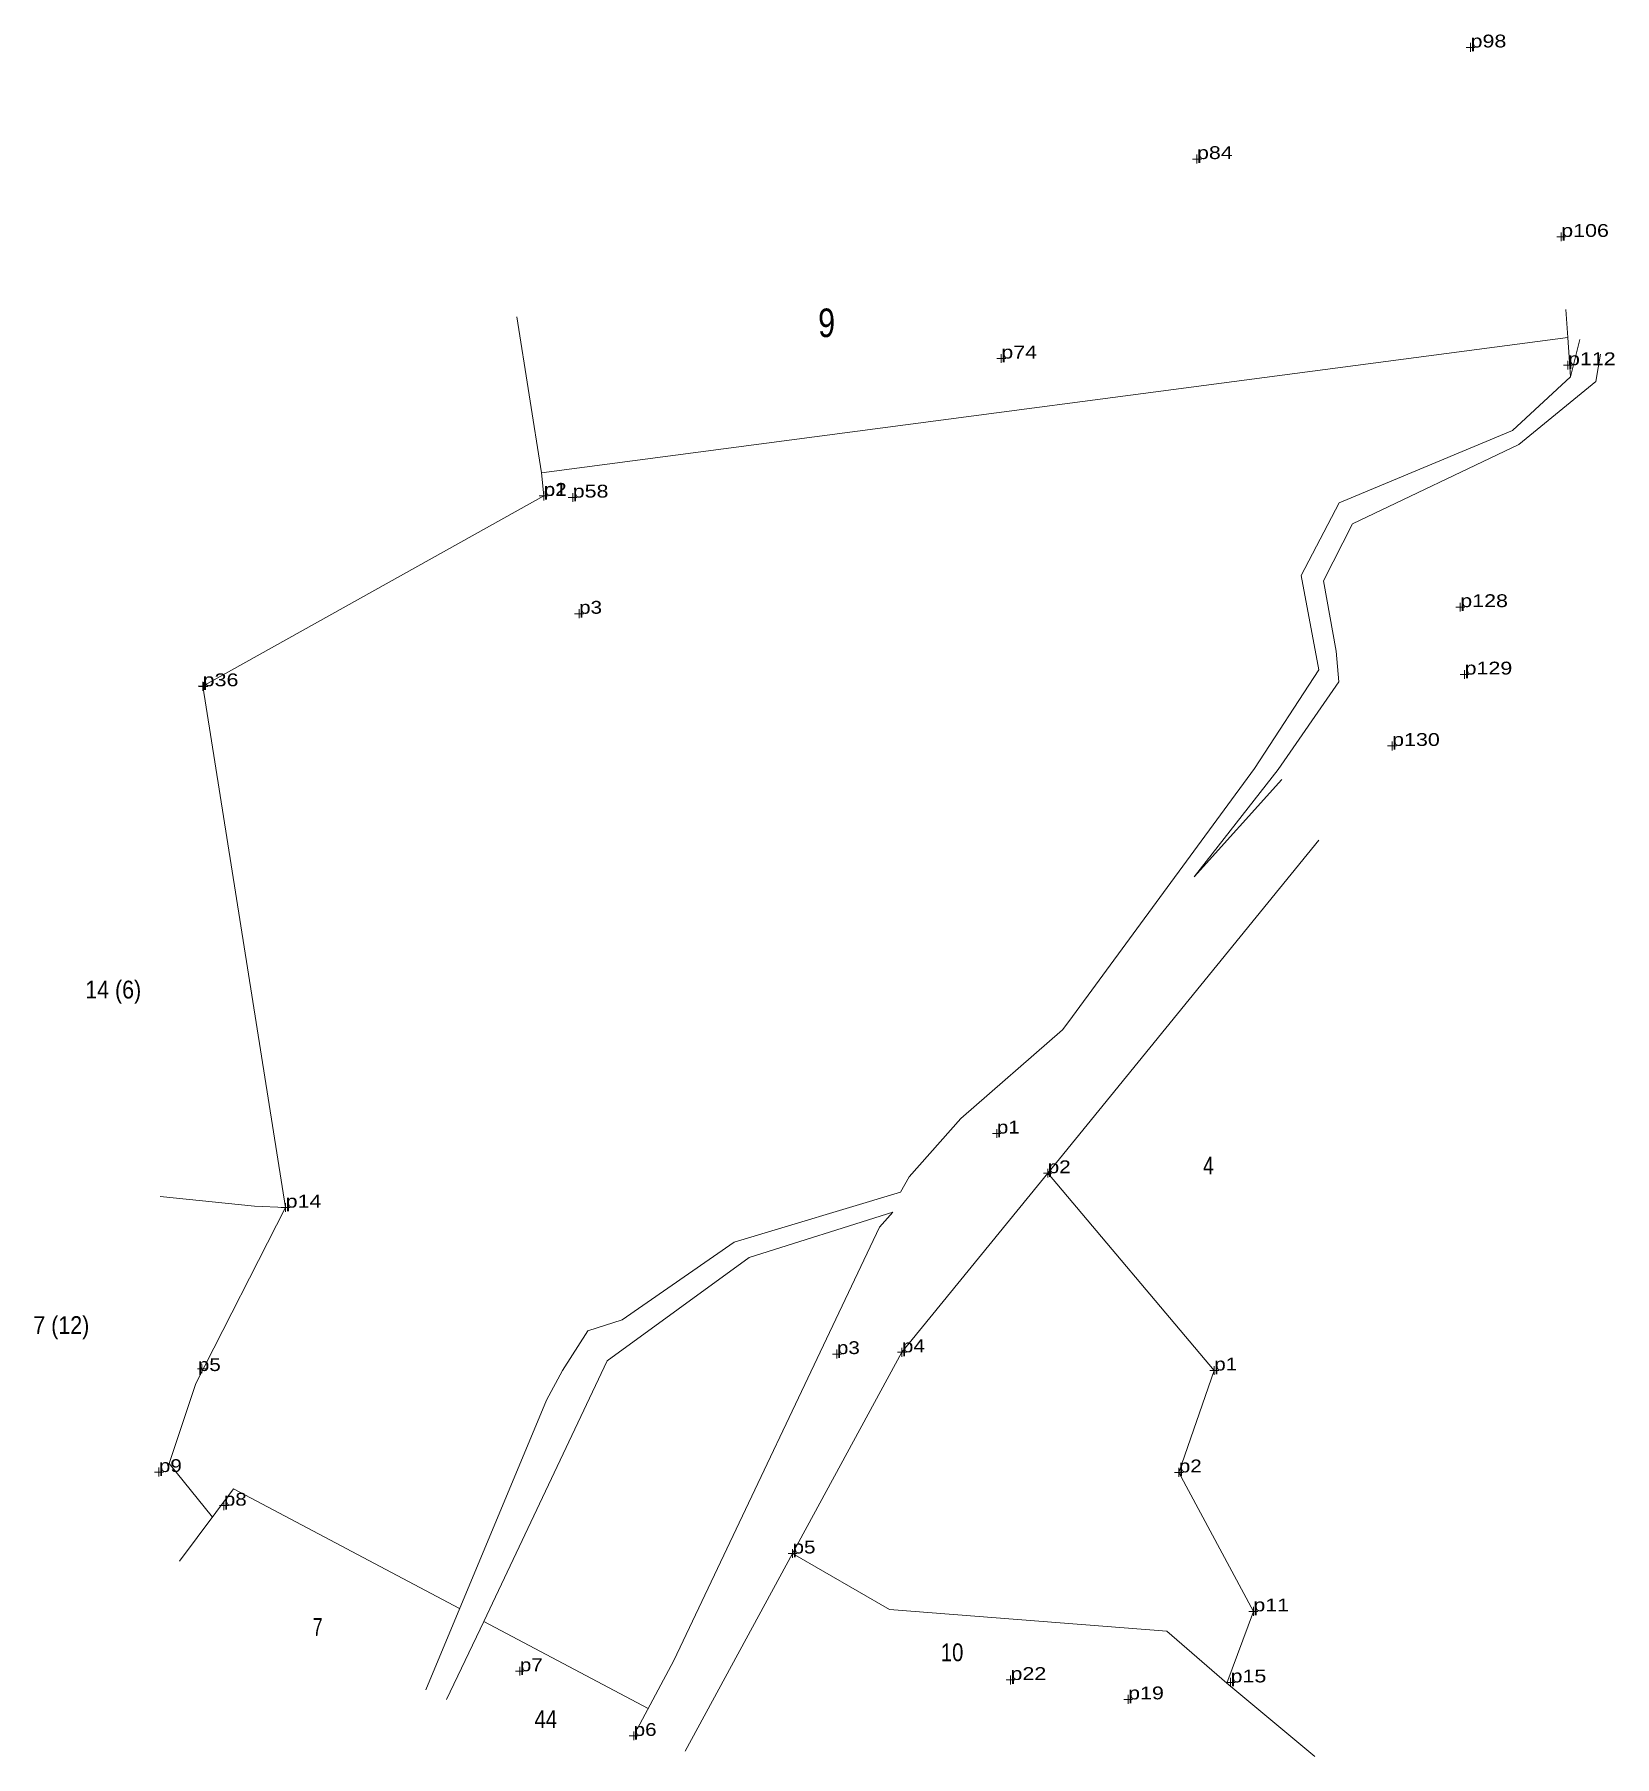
# Model space of a CAD drawing. Header units: metres. Extents: x 537984 to 538206, y 1838897 to 1839139.
import ezdxf
from ezdxf.enums import TextEntityAlignment as Align

# ---------------------------------------------------------------- set-up
doc = ezdxf.new("R2010")
doc.units = ezdxf.units.M
doc.header["$LTSCALE"] = 0.72
for name, color, linetype, lineweight in [('1', 7, 'Continuous', 13), ('10', 7, 'Continuous', 13), ('15', 7, 'Continuous', 13), ('2', 7, 'Continuous', 13), ('54', 7, 'Continuous', 13), ('58', 7, 'Continuous', 13), ('7', 7, 'Continuous', 13)]:
    doc.layers.add(name, color=color, linetype=linetype, lineweight=lineweight)
doc.layers.add('12', color=7, linetype='Continuous')
doc.layers.add('13', color=7, linetype='Continuous')

msp = doc.modelspace()

# ---------------------------------------------------------------- linework, layer by layer
at = {"layer": '1'}
for p, q in [((538158.98, 1839033.97), (538146.67, 1839020.27)), ((538104.37, 1838973.19), (538102.48, 1838971.09)), ((538102.48, 1838971.09), (538073.6, 1838910.25))]:
    msp.add_line(p, q, dxfattribs=at)
at = {"layer": '10'}
for p, q in [((538041.69, 1838904.76), (538046.9, 1838915.75)), ((538046.9, 1838915.75), (538070.01, 1838903.52)), ((538103.88, 1838917.4), (538142.85, 1838914.38)), ((538142.85, 1838914.38), (538151.25, 1838907.09))]:
    msp.add_line(p, q, dxfattribs=at)
for points in [[(538129.07, 1839000), (538155.18, 1839035.49), (538164.19, 1839049.35), (538161.69, 1839062.6), (538167.05, 1839072.79), (538191.39, 1839082.96), (538199.54, 1839090.47), (538200.87, 1839095.72)], [(538203.74, 1839093.66), (538203.11, 1839089.83), (538192.27, 1839081), (538168.94, 1839069.84), (538164.87, 1839061.84), (538166.65, 1839051.98), (538166.99, 1839047.67), (538158.48, 1839035.36), (538146.67, 1839020.27)], [(538046.9, 1838915.75), (538064.25, 1838952.32), (538084.17, 1838966.85), (538104.37, 1838973.19)], [(538006.46, 1838949.17), (538002.73, 1838937.9), (538008.79, 1838930.39)], [(538043.52, 1838917.54), (538011.77, 1838934.36), (538004.15, 1838924.2)]]:
    msp.add_lwpolyline(points, dxfattribs=at)
at = {"layer": '15'}
for p, q in [((538055, 1839077), (538051.56, 1839098.9)), ((538055, 1839077), (538055.33, 1839073.79)), ((538126.12, 1838978.68), (538149.51, 1838950.98)), ((538144.53, 1838936.67), (538149.51, 1838950.98)), ((538090.28, 1838925.29), (538103.88, 1838917.4)), ((538073.6, 1838910.25), (538068.47, 1838900.63))]:
    msp.add_line(p, q, dxfattribs=at)
for points in [[(538198.91, 1839099.97), (538199.17, 1839096.02), (538199.54, 1839090.47)], [(538006.46, 1838949.17), (538019.08, 1838973.85), (538007.43, 1839047.05), (538055.33, 1839073.79)], [(538105.64, 1838953.53), (538126.12, 1838978.68), (538164.2, 1839025.44)], [(538019.08, 1838973.85), (538014.69, 1838974.03), (538001.46, 1838975.4)], [(538105.64, 1838953.53), (538090.28, 1838925.29), (538075.19, 1838897.54)], [(538144.53, 1838936.67), (538155, 1838917.16), (538151.25, 1838907.09)]]:
    msp.add_lwpolyline(points, dxfattribs=at)
at = {"layer": '2'}
msp.add_line((538055, 1839077), (538199.17, 1839096.02), dxfattribs=at)
at = {"layer": '54'}
msp.add_lwpolyline([(538038.77, 1838906.16), (538055.73, 1838946.8), (538057.95, 1838950.96), (538061.51, 1838956.55), (538066.35, 1838958.11), (538082.09, 1838968.98), (538105.42, 1838976.03), (538106.64, 1838978.15), (538113.91, 1838986.36), (538128.18, 1838998.79), (538129.07, 1839000)], dxfattribs=at)
at = {"layer": '58'}
msp.add_line((538151.25, 1838907.09), (538163.64, 1838896.77), dxfattribs=at)
at = {"layer": '7'}
for p, q in [((538186.14, 1839136.74), (538184.89, 1839136.74)), ((538185.51, 1839136.12), (538185.51, 1839137.37)), ((538147.08, 1839120.44), (538147.08, 1839121.69)), ((538147.71, 1839121.07), (538146.46, 1839121.07)), ((538198.86, 1839110.14), (538197.62, 1839110.14)), ((538198.24, 1839109.52), (538198.24, 1839110.77)), ((538120.23, 1839093.06), (538118.98, 1839093.06)), ((538119.6, 1839092.44), (538119.6, 1839093.69)), ((538199.19, 1839091.5), (538199.19, 1839092.75)), ((538199.81, 1839092.13), (538198.56, 1839092.13)), ((538055.96, 1839073.79), (538054.71, 1839073.79)), ((538055.97, 1839073.77), (538054.72, 1839073.77)), ((538055.33, 1839073.17), (538055.33, 1839074.42)), ((538055.34, 1839073.14), (538055.34, 1839074.39)), ((538060.02, 1839073.54), (538058.78, 1839073.54)), ((538059.4, 1839072.92), (538059.4, 1839074.17)), ((538184.06, 1839057.53), (538184.06, 1839058.78)), ((538060.92, 1839057.23), (538059.67, 1839057.23)), ((538060.3, 1839056.61), (538060.3, 1839057.85)), ((538184.69, 1839058.16), (538183.44, 1839058.16)), ((538185.3, 1839048.7), (538184.05, 1839048.7)), ((538184.67, 1839048.08), (538184.67, 1839049.32)), ((538008.05, 1839047.05), (538006.8, 1839047.05)), ((538008.16, 1839047.02), (538006.91, 1839047.02)), ((538007.43, 1839046.42), (538007.43, 1839047.67)), ((538007.54, 1839046.39), (538007.54, 1839047.64)), ((538174.49, 1839038.05), (538174.49, 1839039.3)), ((538175.11, 1839038.67), (538173.86, 1839038.67)), ((538119.59, 1838984.25), (538118.35, 1838984.25)), ((538118.97, 1838983.63), (538118.97, 1838984.88)), ((538126.75, 1838978.68), (538125.5, 1838978.68)), ((538126.12, 1838978.06), (538126.12, 1838979.31)), ((538019.7, 1838973.85), (538018.45, 1838973.85)), ((538019.08, 1838973.23), (538019.08, 1838974.48)), ((538097.13, 1838953.28), (538095.88, 1838953.28)), ((538096.51, 1838952.66), (538096.51, 1838953.91)), ((538106.26, 1838953.53), (538105.02, 1838953.53)), ((538105.64, 1838952.9), (538105.64, 1838954.15)), ((538007.93, 1838951.21), (538006.68, 1838951.21)), ((538007.31, 1838950.58), (538007.31, 1838951.83)), ((538150.13, 1838950.98), (538148.88, 1838950.98)), ((538149.51, 1838950.35), (538149.51, 1838951.6)), ((538001.9, 1838936.72), (538000.65, 1838936.72)), ((538001.28, 1838936.09), (538001.28, 1838937.34)), ((538145.16, 1838936.67), (538143.91, 1838936.67)), ((538144.53, 1838936.04), (538144.53, 1838937.29)), ((538010.4, 1838931.37), (538010.4, 1838932.62)), ((538011.03, 1838932), (538009.78, 1838932)), ((538090.28, 1838924.66), (538090.28, 1838925.91)), ((538090.91, 1838925.29), (538089.66, 1838925.29)), ((538155.62, 1838917.16), (538154.37, 1838917.16)), ((538155, 1838916.53), (538155, 1838917.78)), ((538052.6, 1838908.75), (538051.35, 1838908.75)), ((538051.98, 1838908.13), (538051.98, 1838909.38)), ((538121.51, 1838907.52), (538120.26, 1838907.52)), ((538120.89, 1838906.9), (538120.89, 1838908.15)), ((538152.42, 1838907.18), (538151.17, 1838907.18)), ((538151.8, 1838906.56), (538151.8, 1838907.81)), ((538138.04, 1838904.8), (538136.79, 1838904.8)), ((538137.41, 1838904.18), (538137.41, 1838905.42)), ((538068.59, 1838899.67), (538067.34, 1838899.67)), ((538067.96, 1838899.05), (538067.96, 1838900.3))]:
    msp.add_line(p, q, dxfattribs=at)

# ---------------------------------------------------------------- texts
at = {"layer": '12'}
for s, width, p in [('p98', 1.25, (538185.51, 1839136.74)), ('p84', 1.25, (538147.08, 1839121.07)), ('p106', 1.25, (538198.24, 1839110.14)), ('p74', 1.25, (538119.6, 1839093.06)), ('p112', 1.25, (538199.19, 1839092.13)), ('p2', 1.2, (538055.33, 1839073.79)), ('p1', 1.2, (538055.34, 1839073.77)), ('p58', 1.25, (538059.4, 1839073.54)), ('p3', 1.2, (538060.3, 1839057.23)), ('p128', 1.25, (538184.06, 1839058.16)), ('p36', 1.25, (538007.43, 1839047.05)), ('p129', 1.25, (538184.67, 1839048.7)), ('p130', 1.25, (538174.49, 1839038.67)), ('p1', 1.2, (538118.97, 1838984.25)), ('p2', 1.2, (538126.12, 1838978.68)), ('p14', 1.25, (538019.08, 1838973.85)), ('p3', 1.2, (538096.51, 1838953.28)), ('p4', 1.2, (538105.64, 1838953.53)), ('p5', 1.2, (538006.75, 1838950.9)), ('p1', 1.2, (538149.51, 1838950.98)), ('p9', 1.2, (538001.28, 1838936.72)), ('p2', 1.2, (538144.53, 1838936.67)), ('p8', 1.2, (538010.4, 1838932)), ('p5', 1.2, (538090.28, 1838925.29)), ('p11', 1.25, (538155, 1838917.16)), ('p7', 1.2, (538051.98, 1838908.75)), ('p22', 1.25, (538120.89, 1838907.52)), ('p15', 1.25, (538151.8, 1838907.18)), ('p19', 1.25, (538137.41, 1838904.8)), ('p6', 1.2, (538067.96, 1838899.67))]:
    msp.add_text(s, height=1.8, dxfattribs=dict(at, width=width)).set_placement(p)
at = {"layer": '13'}
for s, width, p in [('14 (6)', 0.9, (537994.86, 1839003.21)), ('4', 0.8, (538148.69, 1838978.51)), ('7 (12)', 0.9, (537987.57, 1838956.1)), ('7', 0.75, (538023.57, 1838913.72)), ('10', 0.85, (538112.69, 1838910.16)), ('44', 0.85, (538055.62, 1838900.78))]:
    msp.add_text(s, height=2.5, dxfattribs=dict(at, width=width)).set_placement(p, align=Align.CENTER)
at = {"layer": '58', "width": 0.8}
msp.add_text('9', height=4, dxfattribs=at).set_placement((538095.06, 1839096.08), align=Align.CENTER)

doc.saveas('drawing.dxf')
